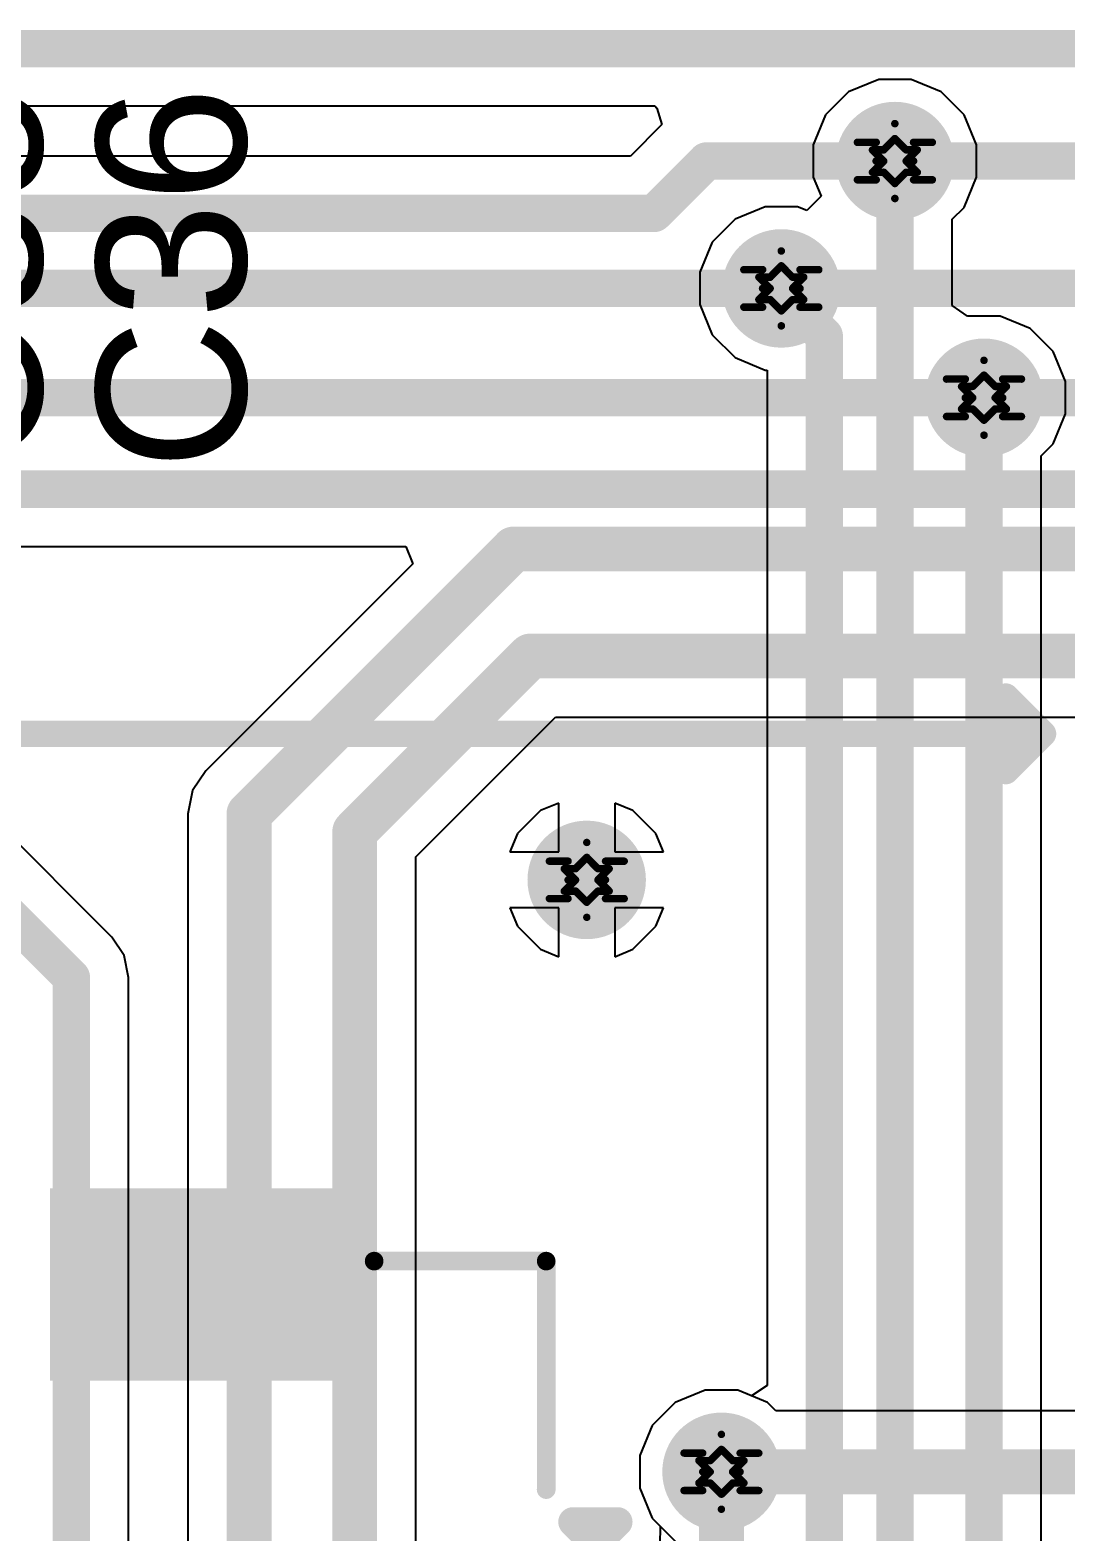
# Model space of a CAD drawing. Header units: inches. Extents: x -18 to 237, y -41 to 211.
# Drawn here: x 26.65 to 33.68, y 39.34 to 49.53 of the extents above; entities that cross this region are included whole.
import ezdxf

# ---------------------------------------------------------------- set-up
doc = ezdxf.new("R2010")
doc.units = ezdxf.units.IN
for name, color, linetype in [('Bottom Layer', 5, 'Continuous'), ('Bottom Solder', 6, 'Continuous'), ('Drill Drawing', 1, 'Continuous'), ('Top Layer', 1, 'Continuous'), ('Top Overlay', 2, 'Continuous'), ('Top Paste', 8, 'Continuous'), ('Top Solder', 216, 'Continuous'), ('Via Holes', 16, 'Continuous')]:
    doc.layers.add(name, color=color, linetype=linetype)
doc.styles.add('Arial', font='', dxfattribs={"height": 0.2})
doc.styles.get('Arial').set_extended_font_data('Arial')

# ---------------------------------------------------------------- blocks, each defined once
blk = doc.blocks.new('F0502_B_18_15T_R_17')
at = {"layer": 'Top Layer'}
blk.add_hatch(color=1, dxfattribs=at).paths.add_polyline_path([(-5.87, -2.25), (-6.97, -2.25), (-6.97, -0.45), (-5.87, -0.45)])
at = {"layer": 'Top Paste'}
blk.add_hatch(color=8, dxfattribs=at).paths.add_polyline_path([(-5.87, -2.25), (-6.97, -2.25), (-6.97, -0.45), (-5.87, -0.45)])
at = {"layer": 'Top Solder'}
blk.add_hatch(color=216, dxfattribs=at).paths.add_polyline_path([(-5.768, -2.352), (-7.072, -2.352), (-7.072, -0.348), (-5.768, -0.348)])
at = {"layer": 'Top Overlay'}
for points in [[(-4.809, 1.198, 0.2, 0.2, 0), (-4.809, 1.502, 0.2, 0.2, 0)], [(-4.656, 1.35, 0.2, 0.2, 0), (-4.809, 1.502, 0.2, 0.2, 0)], [(-4.809, 1.198, 0.2, 0.2, 0), (-4.656, 1.35, 0.2, 0.2, 0)], [(-5.029, 1.016, 0.127, 0.127, 0), (-6.579, 1.016, 0.127, 0.127, 0)], [(-6.579, -0.152, 0.127, 0.127, 0), (-6.579, 1.016, 0.127, 0.127, 0)]]:
    blk.add_lwpolyline(points, format="xyseb", dxfattribs=at)
for points in [[(-4.859, 1.502, 0.1, 0.1, 1), (-4.759, 1.502, 0.1, 0.1, 1)], [(-4.859, 1.502, 0.1, 0.1, 1), (-4.759, 1.502, 0.1, 0.1, 1)], [(-4.706, 1.35, 0.1, 0.1, 1), (-4.606, 1.35, 0.1, 0.1, 1)], [(-4.706, 1.35, 0.1, 0.1, 1), (-4.606, 1.35, 0.1, 0.1, 1)], [(-4.859, 1.198, 0.1, 0.1, 1), (-4.759, 1.198, 0.1, 0.1, 1)], [(-4.859, 1.198, 0.1, 0.1, 1), (-4.759, 1.198, 0.1, 0.1, 1)], [(-6.61, 1.016, 0.0635, 0.0635, 1), (-6.547, 1.016, 0.0635, 0.0635, 1)], [(-6.61, 1.016, 0.0635, 0.0635, 1), (-6.547, 1.016, 0.0635, 0.0635, 1)], [(-5.061, 1.016, 0.0635, 0.0635, 1), (-4.997, 1.016, 0.0635, 0.0635, 1)], [(-6.61, -0.152, 0.0635, 0.0635, 1), (-6.547, -0.152, 0.0635, 0.0635, 1)]]:
    blk.add_lwpolyline(points, format="xyseb", close=True, dxfattribs=at)

msp = doc.modelspace()

# ---------------------------------------------------------------- hatches: boundary and pattern name
at = {"layer": 'Bottom Layer'}
h = msp.add_hatch(color=5, dxfattribs=at)
edge = h.paths.add_edge_path()
edge.add_arc((32.521, 48.644), 0.3, 0, 360)
h = msp.add_hatch(color=5, dxfattribs=at)
edge = h.paths.add_edge_path()
edge.add_arc((31.75, 47.78), 0.3, 0, 360)
h = msp.add_hatch(color=5, dxfattribs=at)
edge = h.paths.add_edge_path()
edge.add_arc((33.126, 47.038), 0.3, 0, 360)
h = msp.add_hatch(color=5, dxfattribs=at)
edge = h.paths.add_edge_path()
edge.add_arc((30.429, 43.767), 0.3, 0, 360)
h = msp.add_hatch(color=5, dxfattribs=at)
edge = h.paths.add_edge_path()
edge.add_arc((31.344, 39.751), 0.3, 0, 360)
at = {"layer": 'Bottom Solder'}
h = msp.add_hatch(color=6, dxfattribs=at)
edge = h.paths.add_edge_path()
edge.add_arc((32.521, 48.644), 0.402, 0, 360)
h = msp.add_hatch(color=6, dxfattribs=at)
edge = h.paths.add_edge_path()
edge.add_arc((31.75, 47.78), 0.402, 0, 360)
h = msp.add_hatch(color=6, dxfattribs=at)
edge = h.paths.add_edge_path()
edge.add_arc((33.126, 47.038), 0.402, 0, 360)
h = msp.add_hatch(color=6, dxfattribs=at)
edge = h.paths.add_edge_path()
edge.add_arc((30.429, 43.767), 0.402, 0, 360)
h = msp.add_hatch(color=6, dxfattribs=at)
edge = h.paths.add_edge_path()
edge.add_arc((31.344, 39.751), 0.402, 0, 360)
at = {"layer": 'Top Layer'}
h = msp.add_hatch(color=1, dxfattribs=at)
edge = h.paths.add_edge_path()
edge.add_arc((32.521, 48.644), 0.3, 0, 360)
h = msp.add_hatch(color=1, dxfattribs=at)
edge = h.paths.add_edge_path()
edge.add_arc((31.75, 47.78), 0.3, 0, 360)
h = msp.add_hatch(color=1, dxfattribs=at)
edge = h.paths.add_edge_path()
edge.add_arc((33.126, 47.038), 0.3, 0, 360)
h = msp.add_hatch(color=1, dxfattribs=at)
edge = h.paths.add_edge_path()
edge.add_arc((30.429, 43.767), 0.3, 0, 360)
h = msp.add_hatch(color=1, dxfattribs=at)
edge = h.paths.add_edge_path()
edge.add_arc((31.344, 39.751), 0.3, 0, 360)
at = {"layer": 'Top Solder'}
h = msp.add_hatch(color=216, dxfattribs=at)
edge = h.paths.add_edge_path()
edge.add_arc((32.521, 48.644), 0.402, 0, 360)
h = msp.add_hatch(color=216, dxfattribs=at)
edge = h.paths.add_edge_path()
edge.add_arc((31.75, 47.78), 0.402, 0, 360)
h = msp.add_hatch(color=216, dxfattribs=at)
edge = h.paths.add_edge_path()
edge.add_arc((33.126, 47.038), 0.402, 0, 360)
h = msp.add_hatch(color=216, dxfattribs=at)
edge = h.paths.add_edge_path()
edge.add_arc((30.429, 43.767), 0.402, 0, 360)
h = msp.add_hatch(color=216, dxfattribs=at)
edge = h.paths.add_edge_path()
edge.add_arc((31.344, 39.751), 0.402, 0, 360)
at = {"layer": 'Via Holes'}
h = msp.add_hatch(color=7, dxfattribs=at)
edge = h.paths.add_edge_path()
edge.add_arc((32.521, 48.644), 0.15, 0, 360)
h = msp.add_hatch(color=7, dxfattribs=at)
edge = h.paths.add_edge_path()
edge.add_arc((31.75, 47.78), 0.15, 0, 360)
h = msp.add_hatch(color=7, dxfattribs=at)
edge = h.paths.add_edge_path()
edge.add_arc((33.126, 47.038), 0.15, 0, 360)
h = msp.add_hatch(color=7, dxfattribs=at)
edge = h.paths.add_edge_path()
edge.add_arc((30.429, 43.767), 0.15, 0, 360)
h = msp.add_hatch(color=7, dxfattribs=at)
edge = h.paths.add_edge_path()
edge.add_arc((31.344, 39.751), 0.15, 0, 360)

# ---------------------------------------------------------------- linework, layer by layer
at = {"layer": 'Bottom Layer'}
for p, q in [((24.913, 49.018), (30.892, 49.018)), ((30.892, 49.018), (30.904, 49.002)), ((30.904, 49.002), (30.939, 48.891)), ((30.939, 48.891), (30.726, 48.677)), ((30.726, 48.677), (24.945, 48.677)), ((26.424, 46.03), (29.2, 46.03)), ((29.2, 46.03), (29.248, 45.912)), ((29.248, 45.912), (27.844, 44.508)), ((27.205, 43.379), (25.596, 44.988)), ((29.269, 43.923), (30.218, 44.872)), ((30.218, 44.872), (41.689, 44.872)), ((27.844, 44.508), (27.754, 44.373)), ((27.754, 44.373), (27.722, 44.215)), ((30.115, 44.237), (29.96, 44.081)), ((30.239, 44.288), (30.115, 44.237)), ((30.239, 43.958), (30.239, 44.288)), ((30.743, 44.237), (30.62, 44.288)), ((30.62, 44.288), (30.62, 43.958)), ((30.899, 44.081), (30.743, 44.237)), ((27.722, 44.215), (27.722, 39.072)), ((29.96, 44.081), (29.908, 43.958)), ((30.95, 43.958), (30.899, 44.081)), ((29.269, 38.42), (29.269, 43.923)), ((29.908, 43.958), (30.239, 43.958)), ((30.62, 43.958), (30.95, 43.958)), ((30.239, 43.577), (29.908, 43.577)), ((29.908, 43.577), (29.96, 43.453)), ((30.239, 43.246), (30.239, 43.577)), ((30.95, 43.577), (30.62, 43.577)), ((30.62, 43.577), (30.62, 43.246)), ((30.899, 43.453), (30.95, 43.577)), ((29.96, 43.453), (30.115, 43.298)), ((30.743, 43.298), (30.899, 43.453)), ((27.29, 43.253), (27.205, 43.379)), ((27.319, 43.104), (27.29, 43.253)), ((30.115, 43.298), (30.239, 43.246)), ((30.62, 43.246), (30.743, 43.298)), ((27.319, 35.384), (27.319, 43.104)), ((31.233, 40.305), (31.03, 40.221)), ((31.454, 40.305), (31.233, 40.305)), ((31.657, 40.221), (31.454, 40.305)), ((31.03, 40.221), (30.874, 40.065)), ((31.713, 40.165), (31.657, 40.221)), ((33.87, 40.165), (31.713, 40.165)), ((30.874, 40.065), (30.79, 39.861)), ((30.79, 39.861), (30.79, 39.641)), ((30.79, 39.641), (30.874, 39.437)), ((30.874, 39.437), (31.03, 39.281))]:
    msp.add_line(p, q, dxfattribs=at)
for points in [[(24.724, 49.406, 0.254, 0.254, 0), (41.399, 49.406, 0.254, 0.254, 0)], [(30.887, 48.289, 0.254, 0.254, 0), (31.242, 48.644, 0.254, 0.254, 0)], [(31.242, 48.644, 0.254, 0.254, 0), (32.521, 48.644, 0.254, 0.254, 0)], [(32.521, 48.644, 0.254, 0.254, 0), (41.359, 48.644, 0.254, 0.254, 0)], [(17.65, 48.289, 0.254, 0.254, 0), (30.887, 48.289, 0.254, 0.254, 0)], [(17.312, 47.78, 0.254, 0.254, 0), (31.75, 47.78, 0.254, 0.254, 0)], [(31.75, 47.78, 0.254, 0.254, 0), (41.196, 47.78, 0.254, 0.254, 0)], [(16.791, 47.038, 0.254, 0.254, 0), (33.126, 47.038, 0.254, 0.254, 0)], [(33.126, 47.038, 0.254, 0.254, 0), (41.172, 47.038, 0.254, 0.254, 0)], [(16.511, 46.418, 0.254, 0.254, 0), (41.27, 46.418, 0.254, 0.254, 0)], [(28.137, 44.215, 0.305, 0.305, 0), (29.934, 46.012, 0.305, 0.305, 0)], [(29.934, 46.012, 0.305, 0.305, 0), (41.621, 46.012, 0.305, 0.305, 0)], [(28.854, 44.094, 0.305, 0.305, 0), (30.046, 45.286, 0.305, 0.305, 0)], [(30.046, 45.286, 0.305, 0.305, 0), (41.689, 45.286, 0.305, 0.305, 0)], [(25.074, 44.961, 0.254, 0.254, 0), (26.931, 43.104, 0.254, 0.254, 0)], [(28.137, 38.702, 0.305, 0.305, 0), (28.137, 44.215, 0.305, 0.305, 0)], [(28.854, 38.42, 0.305, 0.305, 0), (28.854, 44.094, 0.305, 0.305, 0)], [(26.931, 35.223, 0.254, 0.254, 0), (26.931, 43.104, 0.254, 0.254, 0)], [(31.344, 39.751, 0.305, 0.305, 0), (34.239, 39.751, 0.305, 0.305, 0)]]:
    msp.add_lwpolyline(points, format="xyseb", dxfattribs=at)
for points in [[(31.178, 48.644, 0.127, 0.127, 1), (31.306, 48.644, 0.127, 0.127, 1)], [(31.178, 48.644, 0.127, 0.127, 1), (31.306, 48.644, 0.127, 0.127, 1)], [(32.458, 48.644, 0.127, 0.127, 1), (32.585, 48.644, 0.127, 0.127, 1)], [(32.458, 48.644, 0.127, 0.127, 1), (32.585, 48.644, 0.127, 0.127, 1)], [(30.823, 48.289, 0.127, 0.127, 1), (30.95, 48.289, 0.127, 0.127, 1)], [(30.823, 48.289, 0.127, 0.127, 1), (30.95, 48.289, 0.127, 0.127, 1)], [(31.687, 47.78, 0.127, 0.127, 1), (31.814, 47.78, 0.127, 0.127, 1)], [(31.687, 47.78, 0.127, 0.127, 1), (31.814, 47.78, 0.127, 0.127, 1)], [(33.062, 47.038, 0.127, 0.127, 1), (33.189, 47.038, 0.127, 0.127, 1)], [(33.062, 47.038, 0.127, 0.127, 1), (33.189, 47.038, 0.127, 0.127, 1)], [(29.857, 46.012, 0.152, 0.152, 1), (30.01, 46.012, 0.152, 0.152, 1)], [(29.857, 46.012, 0.152, 0.152, 1), (30.01, 46.012, 0.152, 0.152, 1)], [(29.97, 45.286, 0.152, 0.152, 1), (30.122, 45.286, 0.152, 0.152, 1)], [(29.97, 45.286, 0.152, 0.152, 1), (30.122, 45.286, 0.152, 0.152, 1)], [(28.06, 44.215, 0.152, 0.152, 1), (28.213, 44.215, 0.152, 0.152, 1)], [(28.06, 44.215, 0.152, 0.152, 1), (28.213, 44.215, 0.152, 0.152, 1)], [(28.778, 44.094, 0.152, 0.152, 1), (28.931, 44.094, 0.152, 0.152, 1)], [(28.778, 44.094, 0.152, 0.152, 1), (28.931, 44.094, 0.152, 0.152, 1)], [(26.867, 43.104, 0.127, 0.127, 1), (26.994, 43.104, 0.127, 0.127, 1)], [(26.867, 43.104, 0.127, 0.127, 1), (26.994, 43.104, 0.127, 0.127, 1)], [(31.267, 39.751, 0.152, 0.152, 1), (31.42, 39.751, 0.152, 0.152, 1)]]:
    msp.add_lwpolyline(points, format="xyseb", close=True, dxfattribs=at)
at = {"layer": 'Drill Drawing'}
for points in [[(32.394, 48.771, 0.0508, 0.0508, 0), (32.521, 48.898, 0.0508, 0.0508, 0)], [(32.521, 48.898, 0.0508, 0.0508, 0), (32.648, 48.771, 0.0508, 0.0508, 0)], [(32.445, 48.72, 0.0508, 0.0508, 0), (32.521, 48.796, 0.0508, 0.0508, 0)], [(32.521, 48.796, 0.0508, 0.0508, 0), (32.597, 48.72, 0.0508, 0.0508, 0)], [(32.267, 48.771, 0.0508, 0.0508, 0), (32.394, 48.644, 0.0508, 0.0508, 0)], [(32.267, 48.771, 0.0508, 0.0508, 0), (32.394, 48.771, 0.0508, 0.0508, 0)], [(32.369, 48.72, 0.0508, 0.0508, 0), (32.445, 48.644, 0.0508, 0.0508, 0)], [(32.369, 48.72, 0.0508, 0.0508, 0), (32.445, 48.72, 0.0508, 0.0508, 0)], [(32.597, 48.72, 0.0508, 0.0508, 0), (32.673, 48.72, 0.0508, 0.0508, 0)], [(32.597, 48.644, 0.0508, 0.0508, 0), (32.673, 48.72, 0.0508, 0.0508, 0)], [(32.648, 48.771, 0.0508, 0.0508, 0), (32.775, 48.771, 0.0508, 0.0508, 0)], [(32.648, 48.644, 0.0508, 0.0508, 0), (32.775, 48.771, 0.0508, 0.0508, 0)], [(32.267, 48.517, 0.0508, 0.0508, 0), (32.394, 48.644, 0.0508, 0.0508, 0)], [(32.369, 48.568, 0.0508, 0.0508, 0), (32.445, 48.644, 0.0508, 0.0508, 0)], [(32.597, 48.644, 0.0508, 0.0508, 0), (32.673, 48.568, 0.0508, 0.0508, 0)], [(32.648, 48.644, 0.0508, 0.0508, 0), (32.775, 48.517, 0.0508, 0.0508, 0)], [(32.267, 48.517, 0.0508, 0.0508, 0), (32.394, 48.517, 0.0508, 0.0508, 0)], [(32.369, 48.568, 0.0508, 0.0508, 0), (32.445, 48.568, 0.0508, 0.0508, 0)], [(32.394, 48.517, 0.0508, 0.0508, 0), (32.521, 48.39, 0.0508, 0.0508, 0)], [(32.445, 48.568, 0.0508, 0.0508, 0), (32.521, 48.492, 0.0508, 0.0508, 0)], [(32.521, 48.492, 0.0508, 0.0508, 0), (32.597, 48.568, 0.0508, 0.0508, 0)], [(32.521, 48.39, 0.0508, 0.0508, 0), (32.648, 48.517, 0.0508, 0.0508, 0)], [(32.597, 48.568, 0.0508, 0.0508, 0), (32.673, 48.568, 0.0508, 0.0508, 0)], [(32.648, 48.517, 0.0508, 0.0508, 0), (32.775, 48.517, 0.0508, 0.0508, 0)], [(31.623, 47.907, 0.0508, 0.0508, 0), (31.75, 48.034, 0.0508, 0.0508, 0)], [(31.75, 48.034, 0.0508, 0.0508, 0), (31.877, 47.907, 0.0508, 0.0508, 0)], [(31.496, 47.907, 0.0508, 0.0508, 0), (31.623, 47.78, 0.0508, 0.0508, 0)], [(31.496, 47.907, 0.0508, 0.0508, 0), (31.623, 47.907, 0.0508, 0.0508, 0)], [(31.674, 47.856, 0.0508, 0.0508, 0), (31.75, 47.933, 0.0508, 0.0508, 0)], [(31.75, 47.933, 0.0508, 0.0508, 0), (31.826, 47.856, 0.0508, 0.0508, 0)], [(31.877, 47.907, 0.0508, 0.0508, 0), (32.004, 47.907, 0.0508, 0.0508, 0)], [(31.877, 47.78, 0.0508, 0.0508, 0), (32.004, 47.907, 0.0508, 0.0508, 0)], [(31.496, 47.653, 0.0508, 0.0508, 0), (31.623, 47.78, 0.0508, 0.0508, 0)], [(31.598, 47.856, 0.0508, 0.0508, 0), (31.674, 47.78, 0.0508, 0.0508, 0)], [(31.598, 47.856, 0.0508, 0.0508, 0), (31.674, 47.856, 0.0508, 0.0508, 0)], [(31.598, 47.704, 0.0508, 0.0508, 0), (31.674, 47.78, 0.0508, 0.0508, 0)], [(31.826, 47.856, 0.0508, 0.0508, 0), (31.902, 47.856, 0.0508, 0.0508, 0)], [(31.826, 47.78, 0.0508, 0.0508, 0), (31.902, 47.856, 0.0508, 0.0508, 0)], [(31.826, 47.78, 0.0508, 0.0508, 0), (31.902, 47.704, 0.0508, 0.0508, 0)], [(31.877, 47.78, 0.0508, 0.0508, 0), (32.004, 47.653, 0.0508, 0.0508, 0)], [(31.598, 47.704, 0.0508, 0.0508, 0), (31.674, 47.704, 0.0508, 0.0508, 0)], [(31.674, 47.704, 0.0508, 0.0508, 0), (31.75, 47.628, 0.0508, 0.0508, 0)], [(31.75, 47.628, 0.0508, 0.0508, 0), (31.826, 47.704, 0.0508, 0.0508, 0)], [(31.826, 47.704, 0.0508, 0.0508, 0), (31.902, 47.704, 0.0508, 0.0508, 0)], [(31.496, 47.653, 0.0508, 0.0508, 0), (31.623, 47.653, 0.0508, 0.0508, 0)], [(31.623, 47.653, 0.0508, 0.0508, 0), (31.75, 47.526, 0.0508, 0.0508, 0)], [(31.75, 47.526, 0.0508, 0.0508, 0), (31.877, 47.653, 0.0508, 0.0508, 0)], [(31.877, 47.653, 0.0508, 0.0508, 0), (32.004, 47.653, 0.0508, 0.0508, 0)], [(32.999, 47.165, 0.0508, 0.0508, 0), (33.126, 47.292, 0.0508, 0.0508, 0)], [(33.126, 47.292, 0.0508, 0.0508, 0), (33.253, 47.165, 0.0508, 0.0508, 0)], [(32.872, 47.165, 0.0508, 0.0508, 0), (32.999, 47.038, 0.0508, 0.0508, 0)], [(32.872, 47.165, 0.0508, 0.0508, 0), (32.999, 47.165, 0.0508, 0.0508, 0)], [(33.05, 47.115, 0.0508, 0.0508, 0), (33.126, 47.191, 0.0508, 0.0508, 0)], [(33.126, 47.191, 0.0508, 0.0508, 0), (33.202, 47.115, 0.0508, 0.0508, 0)], [(33.253, 47.165, 0.0508, 0.0508, 0), (33.38, 47.165, 0.0508, 0.0508, 0)], [(33.253, 47.038, 0.0508, 0.0508, 0), (33.38, 47.165, 0.0508, 0.0508, 0)], [(32.973, 47.115, 0.0508, 0.0508, 0), (33.05, 47.038, 0.0508, 0.0508, 0)], [(32.973, 47.115, 0.0508, 0.0508, 0), (33.05, 47.115, 0.0508, 0.0508, 0)], [(33.202, 47.115, 0.0508, 0.0508, 0), (33.278, 47.115, 0.0508, 0.0508, 0)], [(33.202, 47.038, 0.0508, 0.0508, 0), (33.278, 47.115, 0.0508, 0.0508, 0)], [(32.872, 46.911, 0.0508, 0.0508, 0), (32.999, 47.038, 0.0508, 0.0508, 0)], [(32.973, 46.962, 0.0508, 0.0508, 0), (33.05, 47.038, 0.0508, 0.0508, 0)], [(32.973, 46.962, 0.0508, 0.0508, 0), (33.05, 46.962, 0.0508, 0.0508, 0)], [(33.05, 46.962, 0.0508, 0.0508, 0), (33.126, 46.886, 0.0508, 0.0508, 0)], [(33.126, 46.886, 0.0508, 0.0508, 0), (33.202, 46.962, 0.0508, 0.0508, 0)], [(33.202, 47.038, 0.0508, 0.0508, 0), (33.278, 46.962, 0.0508, 0.0508, 0)], [(33.202, 46.962, 0.0508, 0.0508, 0), (33.278, 46.962, 0.0508, 0.0508, 0)], [(33.253, 47.038, 0.0508, 0.0508, 0), (33.38, 46.911, 0.0508, 0.0508, 0)], [(32.872, 46.911, 0.0508, 0.0508, 0), (32.999, 46.911, 0.0508, 0.0508, 0)], [(32.999, 46.911, 0.0508, 0.0508, 0), (33.126, 46.784, 0.0508, 0.0508, 0)], [(33.126, 46.784, 0.0508, 0.0508, 0), (33.253, 46.911, 0.0508, 0.0508, 0)], [(33.253, 46.911, 0.0508, 0.0508, 0), (33.38, 46.911, 0.0508, 0.0508, 0)], [(30.302, 43.894, 0.0508, 0.0508, 0), (30.429, 44.021, 0.0508, 0.0508, 0)], [(30.429, 44.021, 0.0508, 0.0508, 0), (30.556, 43.894, 0.0508, 0.0508, 0)], [(30.175, 43.894, 0.0508, 0.0508, 0), (30.302, 43.767, 0.0508, 0.0508, 0)], [(30.175, 43.894, 0.0508, 0.0508, 0), (30.302, 43.894, 0.0508, 0.0508, 0)], [(30.353, 43.843, 0.0508, 0.0508, 0), (30.429, 43.92, 0.0508, 0.0508, 0)], [(30.429, 43.92, 0.0508, 0.0508, 0), (30.505, 43.843, 0.0508, 0.0508, 0)], [(30.556, 43.894, 0.0508, 0.0508, 0), (30.683, 43.894, 0.0508, 0.0508, 0)], [(30.556, 43.767, 0.0508, 0.0508, 0), (30.683, 43.894, 0.0508, 0.0508, 0)], [(30.277, 43.843, 0.0508, 0.0508, 0), (30.353, 43.767, 0.0508, 0.0508, 0)], [(30.277, 43.843, 0.0508, 0.0508, 0), (30.353, 43.843, 0.0508, 0.0508, 0)], [(30.505, 43.843, 0.0508, 0.0508, 0), (30.582, 43.843, 0.0508, 0.0508, 0)], [(30.505, 43.767, 0.0508, 0.0508, 0), (30.582, 43.843, 0.0508, 0.0508, 0)], [(30.175, 43.64, 0.0508, 0.0508, 0), (30.302, 43.767, 0.0508, 0.0508, 0)], [(30.277, 43.691, 0.0508, 0.0508, 0), (30.353, 43.767, 0.0508, 0.0508, 0)], [(30.277, 43.691, 0.0508, 0.0508, 0), (30.353, 43.691, 0.0508, 0.0508, 0)], [(30.353, 43.691, 0.0508, 0.0508, 0), (30.429, 43.615, 0.0508, 0.0508, 0)], [(30.429, 43.615, 0.0508, 0.0508, 0), (30.505, 43.691, 0.0508, 0.0508, 0)], [(30.505, 43.767, 0.0508, 0.0508, 0), (30.582, 43.691, 0.0508, 0.0508, 0)], [(30.505, 43.691, 0.0508, 0.0508, 0), (30.582, 43.691, 0.0508, 0.0508, 0)], [(30.556, 43.767, 0.0508, 0.0508, 0), (30.683, 43.64, 0.0508, 0.0508, 0)], [(30.175, 43.64, 0.0508, 0.0508, 0), (30.302, 43.64, 0.0508, 0.0508, 0)], [(30.302, 43.64, 0.0508, 0.0508, 0), (30.429, 43.513, 0.0508, 0.0508, 0)], [(30.429, 43.513, 0.0508, 0.0508, 0), (30.556, 43.64, 0.0508, 0.0508, 0)], [(30.556, 43.64, 0.0508, 0.0508, 0), (30.683, 43.64, 0.0508, 0.0508, 0)], [(31.217, 39.878, 0.0508, 0.0508, 0), (31.344, 40.005, 0.0508, 0.0508, 0)], [(31.344, 40.005, 0.0508, 0.0508, 0), (31.471, 39.878, 0.0508, 0.0508, 0)], [(31.09, 39.878, 0.0508, 0.0508, 0), (31.217, 39.751, 0.0508, 0.0508, 0)], [(31.09, 39.878, 0.0508, 0.0508, 0), (31.217, 39.878, 0.0508, 0.0508, 0)], [(31.191, 39.827, 0.0508, 0.0508, 0), (31.267, 39.751, 0.0508, 0.0508, 0)], [(31.191, 39.827, 0.0508, 0.0508, 0), (31.267, 39.827, 0.0508, 0.0508, 0)], [(31.267, 39.827, 0.0508, 0.0508, 0), (31.344, 39.903, 0.0508, 0.0508, 0)], [(31.344, 39.903, 0.0508, 0.0508, 0), (31.42, 39.827, 0.0508, 0.0508, 0)], [(31.42, 39.827, 0.0508, 0.0508, 0), (31.496, 39.827, 0.0508, 0.0508, 0)], [(31.42, 39.751, 0.0508, 0.0508, 0), (31.496, 39.827, 0.0508, 0.0508, 0)], [(31.471, 39.878, 0.0508, 0.0508, 0), (31.598, 39.878, 0.0508, 0.0508, 0)], [(31.471, 39.751, 0.0508, 0.0508, 0), (31.598, 39.878, 0.0508, 0.0508, 0)], [(31.09, 39.624, 0.0508, 0.0508, 0), (31.217, 39.751, 0.0508, 0.0508, 0)], [(31.191, 39.675, 0.0508, 0.0508, 0), (31.267, 39.751, 0.0508, 0.0508, 0)], [(31.42, 39.751, 0.0508, 0.0508, 0), (31.496, 39.675, 0.0508, 0.0508, 0)], [(31.471, 39.751, 0.0508, 0.0508, 0), (31.598, 39.624, 0.0508, 0.0508, 0)], [(31.09, 39.624, 0.0508, 0.0508, 0), (31.217, 39.624, 0.0508, 0.0508, 0)], [(31.191, 39.675, 0.0508, 0.0508, 0), (31.267, 39.675, 0.0508, 0.0508, 0)], [(31.217, 39.624, 0.0508, 0.0508, 0), (31.344, 39.497, 0.0508, 0.0508, 0)], [(31.267, 39.675, 0.0508, 0.0508, 0), (31.344, 39.599, 0.0508, 0.0508, 0)], [(31.344, 39.599, 0.0508, 0.0508, 0), (31.42, 39.675, 0.0508, 0.0508, 0)], [(31.344, 39.497, 0.0508, 0.0508, 0), (31.471, 39.624, 0.0508, 0.0508, 0)], [(31.42, 39.675, 0.0508, 0.0508, 0), (31.496, 39.675, 0.0508, 0.0508, 0)], [(31.471, 39.624, 0.0508, 0.0508, 0), (31.598, 39.624, 0.0508, 0.0508, 0)]]:
    msp.add_lwpolyline(points, format="xyseb", dxfattribs=at)
for points in [[(32.508, 48.898, 0.0254, 0.0254, 1), (32.534, 48.898, 0.0254, 0.0254, 1)], [(32.508, 48.898, 0.0254, 0.0254, 1), (32.534, 48.898, 0.0254, 0.0254, 1)], [(32.508, 48.796, 0.0254, 0.0254, 1), (32.534, 48.796, 0.0254, 0.0254, 1)], [(32.508, 48.796, 0.0254, 0.0254, 1), (32.534, 48.796, 0.0254, 0.0254, 1)], [(32.254, 48.771, 0.0254, 0.0254, 1), (32.28, 48.771, 0.0254, 0.0254, 1)], [(32.254, 48.771, 0.0254, 0.0254, 1), (32.28, 48.771, 0.0254, 0.0254, 1)], [(32.356, 48.72, 0.0254, 0.0254, 1), (32.381, 48.72, 0.0254, 0.0254, 1)], [(32.356, 48.72, 0.0254, 0.0254, 1), (32.381, 48.72, 0.0254, 0.0254, 1)], [(32.381, 48.771, 0.0254, 0.0254, 1), (32.407, 48.771, 0.0254, 0.0254, 1)], [(32.381, 48.771, 0.0254, 0.0254, 1), (32.407, 48.771, 0.0254, 0.0254, 1)], [(32.432, 48.72, 0.0254, 0.0254, 1), (32.458, 48.72, 0.0254, 0.0254, 1)], [(32.432, 48.72, 0.0254, 0.0254, 1), (32.458, 48.72, 0.0254, 0.0254, 1)], [(32.585, 48.72, 0.0254, 0.0254, 1), (32.61, 48.72, 0.0254, 0.0254, 1)], [(32.585, 48.72, 0.0254, 0.0254, 1), (32.61, 48.72, 0.0254, 0.0254, 1)], [(32.635, 48.771, 0.0254, 0.0254, 1), (32.661, 48.771, 0.0254, 0.0254, 1)], [(32.635, 48.771, 0.0254, 0.0254, 1), (32.661, 48.771, 0.0254, 0.0254, 1)], [(32.661, 48.72, 0.0254, 0.0254, 1), (32.686, 48.72, 0.0254, 0.0254, 1)], [(32.661, 48.72, 0.0254, 0.0254, 1), (32.686, 48.72, 0.0254, 0.0254, 1)], [(32.762, 48.771, 0.0254, 0.0254, 1), (32.788, 48.771, 0.0254, 0.0254, 1)], [(32.762, 48.771, 0.0254, 0.0254, 1), (32.788, 48.771, 0.0254, 0.0254, 1)], [(32.381, 48.644, 0.0254, 0.0254, 1), (32.407, 48.644, 0.0254, 0.0254, 1)], [(32.381, 48.644, 0.0254, 0.0254, 1), (32.407, 48.644, 0.0254, 0.0254, 1)], [(32.432, 48.644, 0.0254, 0.0254, 1), (32.458, 48.644, 0.0254, 0.0254, 1)], [(32.432, 48.644, 0.0254, 0.0254, 1), (32.458, 48.644, 0.0254, 0.0254, 1)], [(32.585, 48.644, 0.0254, 0.0254, 1), (32.61, 48.644, 0.0254, 0.0254, 1)], [(32.585, 48.644, 0.0254, 0.0254, 1), (32.61, 48.644, 0.0254, 0.0254, 1)], [(32.635, 48.644, 0.0254, 0.0254, 1), (32.661, 48.644, 0.0254, 0.0254, 1)], [(32.635, 48.644, 0.0254, 0.0254, 1), (32.661, 48.644, 0.0254, 0.0254, 1)], [(32.254, 48.517, 0.0254, 0.0254, 1), (32.28, 48.517, 0.0254, 0.0254, 1)], [(32.254, 48.517, 0.0254, 0.0254, 1), (32.28, 48.517, 0.0254, 0.0254, 1)], [(32.356, 48.568, 0.0254, 0.0254, 1), (32.381, 48.568, 0.0254, 0.0254, 1)], [(32.356, 48.568, 0.0254, 0.0254, 1), (32.381, 48.568, 0.0254, 0.0254, 1)], [(32.381, 48.517, 0.0254, 0.0254, 1), (32.407, 48.517, 0.0254, 0.0254, 1)], [(32.381, 48.517, 0.0254, 0.0254, 1), (32.407, 48.517, 0.0254, 0.0254, 1)], [(32.432, 48.568, 0.0254, 0.0254, 1), (32.458, 48.568, 0.0254, 0.0254, 1)], [(32.432, 48.568, 0.0254, 0.0254, 1), (32.458, 48.568, 0.0254, 0.0254, 1)], [(32.508, 48.492, 0.0254, 0.0254, 1), (32.534, 48.492, 0.0254, 0.0254, 1)], [(32.508, 48.492, 0.0254, 0.0254, 1), (32.534, 48.492, 0.0254, 0.0254, 1)], [(32.585, 48.568, 0.0254, 0.0254, 1), (32.61, 48.568, 0.0254, 0.0254, 1)], [(32.585, 48.568, 0.0254, 0.0254, 1), (32.61, 48.568, 0.0254, 0.0254, 1)], [(32.635, 48.517, 0.0254, 0.0254, 1), (32.661, 48.517, 0.0254, 0.0254, 1)], [(32.635, 48.517, 0.0254, 0.0254, 1), (32.661, 48.517, 0.0254, 0.0254, 1)], [(32.661, 48.568, 0.0254, 0.0254, 1), (32.686, 48.568, 0.0254, 0.0254, 1)], [(32.661, 48.568, 0.0254, 0.0254, 1), (32.686, 48.568, 0.0254, 0.0254, 1)], [(32.762, 48.517, 0.0254, 0.0254, 1), (32.788, 48.517, 0.0254, 0.0254, 1)], [(32.762, 48.517, 0.0254, 0.0254, 1), (32.788, 48.517, 0.0254, 0.0254, 1)], [(32.508, 48.39, 0.0254, 0.0254, 1), (32.534, 48.39, 0.0254, 0.0254, 1)], [(32.508, 48.39, 0.0254, 0.0254, 1), (32.534, 48.39, 0.0254, 0.0254, 1)], [(31.737, 48.034, 0.0254, 0.0254, 1), (31.763, 48.034, 0.0254, 0.0254, 1)], [(31.737, 48.034, 0.0254, 0.0254, 1), (31.763, 48.034, 0.0254, 0.0254, 1)], [(31.483, 47.907, 0.0254, 0.0254, 1), (31.509, 47.907, 0.0254, 0.0254, 1)], [(31.483, 47.907, 0.0254, 0.0254, 1), (31.509, 47.907, 0.0254, 0.0254, 1)], [(31.61, 47.907, 0.0254, 0.0254, 1), (31.636, 47.907, 0.0254, 0.0254, 1)], [(31.61, 47.907, 0.0254, 0.0254, 1), (31.636, 47.907, 0.0254, 0.0254, 1)], [(31.737, 47.933, 0.0254, 0.0254, 1), (31.763, 47.933, 0.0254, 0.0254, 1)], [(31.737, 47.933, 0.0254, 0.0254, 1), (31.763, 47.933, 0.0254, 0.0254, 1)], [(31.864, 47.907, 0.0254, 0.0254, 1), (31.89, 47.907, 0.0254, 0.0254, 1)], [(31.864, 47.907, 0.0254, 0.0254, 1), (31.89, 47.907, 0.0254, 0.0254, 1)], [(31.991, 47.907, 0.0254, 0.0254, 1), (32.017, 47.907, 0.0254, 0.0254, 1)], [(31.991, 47.907, 0.0254, 0.0254, 1), (32.017, 47.907, 0.0254, 0.0254, 1)], [(31.585, 47.856, 0.0254, 0.0254, 1), (31.61, 47.856, 0.0254, 0.0254, 1)], [(31.585, 47.856, 0.0254, 0.0254, 1), (31.61, 47.856, 0.0254, 0.0254, 1)], [(31.61, 47.78, 0.0254, 0.0254, 1), (31.636, 47.78, 0.0254, 0.0254, 1)], [(31.61, 47.78, 0.0254, 0.0254, 1), (31.636, 47.78, 0.0254, 0.0254, 1)], [(31.661, 47.856, 0.0254, 0.0254, 1), (31.687, 47.856, 0.0254, 0.0254, 1)], [(31.661, 47.856, 0.0254, 0.0254, 1), (31.687, 47.856, 0.0254, 0.0254, 1)], [(31.661, 47.78, 0.0254, 0.0254, 1), (31.687, 47.78, 0.0254, 0.0254, 1)], [(31.661, 47.78, 0.0254, 0.0254, 1), (31.687, 47.78, 0.0254, 0.0254, 1)], [(31.814, 47.856, 0.0254, 0.0254, 1), (31.839, 47.856, 0.0254, 0.0254, 1)], [(31.814, 47.856, 0.0254, 0.0254, 1), (31.839, 47.856, 0.0254, 0.0254, 1)], [(31.814, 47.78, 0.0254, 0.0254, 1), (31.839, 47.78, 0.0254, 0.0254, 1)], [(31.814, 47.78, 0.0254, 0.0254, 1), (31.839, 47.78, 0.0254, 0.0254, 1)], [(31.864, 47.78, 0.0254, 0.0254, 1), (31.89, 47.78, 0.0254, 0.0254, 1)], [(31.864, 47.78, 0.0254, 0.0254, 1), (31.89, 47.78, 0.0254, 0.0254, 1)], [(31.89, 47.856, 0.0254, 0.0254, 1), (31.915, 47.856, 0.0254, 0.0254, 1)], [(31.89, 47.856, 0.0254, 0.0254, 1), (31.915, 47.856, 0.0254, 0.0254, 1)], [(31.585, 47.704, 0.0254, 0.0254, 1), (31.61, 47.704, 0.0254, 0.0254, 1)], [(31.585, 47.704, 0.0254, 0.0254, 1), (31.61, 47.704, 0.0254, 0.0254, 1)], [(31.661, 47.704, 0.0254, 0.0254, 1), (31.687, 47.704, 0.0254, 0.0254, 1)], [(31.661, 47.704, 0.0254, 0.0254, 1), (31.687, 47.704, 0.0254, 0.0254, 1)], [(31.814, 47.704, 0.0254, 0.0254, 1), (31.839, 47.704, 0.0254, 0.0254, 1)], [(31.814, 47.704, 0.0254, 0.0254, 1), (31.839, 47.704, 0.0254, 0.0254, 1)], [(31.89, 47.704, 0.0254, 0.0254, 1), (31.915, 47.704, 0.0254, 0.0254, 1)], [(31.89, 47.704, 0.0254, 0.0254, 1), (31.915, 47.704, 0.0254, 0.0254, 1)], [(31.483, 47.653, 0.0254, 0.0254, 1), (31.509, 47.653, 0.0254, 0.0254, 1)], [(31.483, 47.653, 0.0254, 0.0254, 1), (31.509, 47.653, 0.0254, 0.0254, 1)], [(31.61, 47.653, 0.0254, 0.0254, 1), (31.636, 47.653, 0.0254, 0.0254, 1)], [(31.61, 47.653, 0.0254, 0.0254, 1), (31.636, 47.653, 0.0254, 0.0254, 1)], [(31.737, 47.628, 0.0254, 0.0254, 1), (31.763, 47.628, 0.0254, 0.0254, 1)], [(31.737, 47.628, 0.0254, 0.0254, 1), (31.763, 47.628, 0.0254, 0.0254, 1)], [(31.864, 47.653, 0.0254, 0.0254, 1), (31.89, 47.653, 0.0254, 0.0254, 1)], [(31.864, 47.653, 0.0254, 0.0254, 1), (31.89, 47.653, 0.0254, 0.0254, 1)], [(31.991, 47.653, 0.0254, 0.0254, 1), (32.017, 47.653, 0.0254, 0.0254, 1)], [(31.991, 47.653, 0.0254, 0.0254, 1), (32.017, 47.653, 0.0254, 0.0254, 1)], [(31.737, 47.526, 0.0254, 0.0254, 1), (31.763, 47.526, 0.0254, 0.0254, 1)], [(31.737, 47.526, 0.0254, 0.0254, 1), (31.763, 47.526, 0.0254, 0.0254, 1)], [(33.113, 47.292, 0.0254, 0.0254, 1), (33.139, 47.292, 0.0254, 0.0254, 1)], [(33.113, 47.292, 0.0254, 0.0254, 1), (33.139, 47.292, 0.0254, 0.0254, 1)], [(32.859, 47.165, 0.0254, 0.0254, 1), (32.885, 47.165, 0.0254, 0.0254, 1)], [(32.859, 47.165, 0.0254, 0.0254, 1), (32.885, 47.165, 0.0254, 0.0254, 1)], [(32.986, 47.165, 0.0254, 0.0254, 1), (33.012, 47.165, 0.0254, 0.0254, 1)], [(32.986, 47.165, 0.0254, 0.0254, 1), (33.012, 47.165, 0.0254, 0.0254, 1)], [(33.113, 47.191, 0.0254, 0.0254, 1), (33.139, 47.191, 0.0254, 0.0254, 1)], [(33.113, 47.191, 0.0254, 0.0254, 1), (33.139, 47.191, 0.0254, 0.0254, 1)], [(33.24, 47.165, 0.0254, 0.0254, 1), (33.266, 47.165, 0.0254, 0.0254, 1)], [(33.24, 47.165, 0.0254, 0.0254, 1), (33.266, 47.165, 0.0254, 0.0254, 1)], [(33.367, 47.165, 0.0254, 0.0254, 1), (33.393, 47.165, 0.0254, 0.0254, 1)], [(33.367, 47.165, 0.0254, 0.0254, 1), (33.393, 47.165, 0.0254, 0.0254, 1)], [(32.961, 47.115, 0.0254, 0.0254, 1), (32.986, 47.115, 0.0254, 0.0254, 1)], [(32.961, 47.115, 0.0254, 0.0254, 1), (32.986, 47.115, 0.0254, 0.0254, 1)], [(33.037, 47.115, 0.0254, 0.0254, 1), (33.062, 47.115, 0.0254, 0.0254, 1)], [(33.037, 47.115, 0.0254, 0.0254, 1), (33.062, 47.115, 0.0254, 0.0254, 1)], [(33.189, 47.115, 0.0254, 0.0254, 1), (33.215, 47.115, 0.0254, 0.0254, 1)], [(33.189, 47.115, 0.0254, 0.0254, 1), (33.215, 47.115, 0.0254, 0.0254, 1)], [(33.266, 47.115, 0.0254, 0.0254, 1), (33.291, 47.115, 0.0254, 0.0254, 1)], [(33.266, 47.115, 0.0254, 0.0254, 1), (33.291, 47.115, 0.0254, 0.0254, 1)], [(32.961, 46.962, 0.0254, 0.0254, 1), (32.986, 46.962, 0.0254, 0.0254, 1)], [(32.961, 46.962, 0.0254, 0.0254, 1), (32.986, 46.962, 0.0254, 0.0254, 1)], [(32.986, 47.038, 0.0254, 0.0254, 1), (33.012, 47.038, 0.0254, 0.0254, 1)], [(32.986, 47.038, 0.0254, 0.0254, 1), (33.012, 47.038, 0.0254, 0.0254, 1)], [(33.037, 47.038, 0.0254, 0.0254, 1), (33.062, 47.038, 0.0254, 0.0254, 1)], [(33.037, 47.038, 0.0254, 0.0254, 1), (33.062, 47.038, 0.0254, 0.0254, 1)], [(33.037, 46.962, 0.0254, 0.0254, 1), (33.062, 46.962, 0.0254, 0.0254, 1)], [(33.037, 46.962, 0.0254, 0.0254, 1), (33.062, 46.962, 0.0254, 0.0254, 1)], [(33.189, 47.038, 0.0254, 0.0254, 1), (33.215, 47.038, 0.0254, 0.0254, 1)], [(33.189, 47.038, 0.0254, 0.0254, 1), (33.215, 47.038, 0.0254, 0.0254, 1)], [(33.189, 46.962, 0.0254, 0.0254, 1), (33.215, 46.962, 0.0254, 0.0254, 1)], [(33.189, 46.962, 0.0254, 0.0254, 1), (33.215, 46.962, 0.0254, 0.0254, 1)], [(33.24, 47.038, 0.0254, 0.0254, 1), (33.266, 47.038, 0.0254, 0.0254, 1)], [(33.24, 47.038, 0.0254, 0.0254, 1), (33.266, 47.038, 0.0254, 0.0254, 1)], [(33.266, 46.962, 0.0254, 0.0254, 1), (33.291, 46.962, 0.0254, 0.0254, 1)], [(33.266, 46.962, 0.0254, 0.0254, 1), (33.291, 46.962, 0.0254, 0.0254, 1)], [(32.859, 46.911, 0.0254, 0.0254, 1), (32.885, 46.911, 0.0254, 0.0254, 1)], [(32.859, 46.911, 0.0254, 0.0254, 1), (32.885, 46.911, 0.0254, 0.0254, 1)], [(32.986, 46.911, 0.0254, 0.0254, 1), (33.012, 46.911, 0.0254, 0.0254, 1)], [(32.986, 46.911, 0.0254, 0.0254, 1), (33.012, 46.911, 0.0254, 0.0254, 1)], [(33.113, 46.886, 0.0254, 0.0254, 1), (33.139, 46.886, 0.0254, 0.0254, 1)], [(33.113, 46.886, 0.0254, 0.0254, 1), (33.139, 46.886, 0.0254, 0.0254, 1)], [(33.24, 46.911, 0.0254, 0.0254, 1), (33.266, 46.911, 0.0254, 0.0254, 1)], [(33.24, 46.911, 0.0254, 0.0254, 1), (33.266, 46.911, 0.0254, 0.0254, 1)], [(33.367, 46.911, 0.0254, 0.0254, 1), (33.393, 46.911, 0.0254, 0.0254, 1)], [(33.367, 46.911, 0.0254, 0.0254, 1), (33.393, 46.911, 0.0254, 0.0254, 1)], [(33.113, 46.784, 0.0254, 0.0254, 1), (33.139, 46.784, 0.0254, 0.0254, 1)], [(33.113, 46.784, 0.0254, 0.0254, 1), (33.139, 46.784, 0.0254, 0.0254, 1)], [(30.417, 44.021, 0.0254, 0.0254, 1), (30.442, 44.021, 0.0254, 0.0254, 1)], [(30.417, 44.021, 0.0254, 0.0254, 1), (30.442, 44.021, 0.0254, 0.0254, 1)], [(30.163, 43.894, 0.0254, 0.0254, 1), (30.188, 43.894, 0.0254, 0.0254, 1)], [(30.163, 43.894, 0.0254, 0.0254, 1), (30.188, 43.894, 0.0254, 0.0254, 1)], [(30.29, 43.894, 0.0254, 0.0254, 1), (30.315, 43.894, 0.0254, 0.0254, 1)], [(30.29, 43.894, 0.0254, 0.0254, 1), (30.315, 43.894, 0.0254, 0.0254, 1)], [(30.417, 43.92, 0.0254, 0.0254, 1), (30.442, 43.92, 0.0254, 0.0254, 1)], [(30.417, 43.92, 0.0254, 0.0254, 1), (30.442, 43.92, 0.0254, 0.0254, 1)], [(30.544, 43.894, 0.0254, 0.0254, 1), (30.569, 43.894, 0.0254, 0.0254, 1)], [(30.544, 43.894, 0.0254, 0.0254, 1), (30.569, 43.894, 0.0254, 0.0254, 1)], [(30.671, 43.894, 0.0254, 0.0254, 1), (30.696, 43.894, 0.0254, 0.0254, 1)], [(30.671, 43.894, 0.0254, 0.0254, 1), (30.696, 43.894, 0.0254, 0.0254, 1)], [(30.264, 43.843, 0.0254, 0.0254, 1), (30.29, 43.843, 0.0254, 0.0254, 1)], [(30.264, 43.843, 0.0254, 0.0254, 1), (30.29, 43.843, 0.0254, 0.0254, 1)], [(30.34, 43.843, 0.0254, 0.0254, 1), (30.366, 43.843, 0.0254, 0.0254, 1)], [(30.34, 43.843, 0.0254, 0.0254, 1), (30.366, 43.843, 0.0254, 0.0254, 1)], [(30.493, 43.843, 0.0254, 0.0254, 1), (30.518, 43.843, 0.0254, 0.0254, 1)], [(30.493, 43.843, 0.0254, 0.0254, 1), (30.518, 43.843, 0.0254, 0.0254, 1)], [(30.569, 43.843, 0.0254, 0.0254, 1), (30.594, 43.843, 0.0254, 0.0254, 1)], [(30.569, 43.843, 0.0254, 0.0254, 1), (30.594, 43.843, 0.0254, 0.0254, 1)], [(30.264, 43.691, 0.0254, 0.0254, 1), (30.29, 43.691, 0.0254, 0.0254, 1)], [(30.264, 43.691, 0.0254, 0.0254, 1), (30.29, 43.691, 0.0254, 0.0254, 1)], [(30.29, 43.767, 0.0254, 0.0254, 1), (30.315, 43.767, 0.0254, 0.0254, 1)], [(30.29, 43.767, 0.0254, 0.0254, 1), (30.315, 43.767, 0.0254, 0.0254, 1)], [(30.34, 43.767, 0.0254, 0.0254, 1), (30.366, 43.767, 0.0254, 0.0254, 1)], [(30.34, 43.767, 0.0254, 0.0254, 1), (30.366, 43.767, 0.0254, 0.0254, 1)], [(30.34, 43.691, 0.0254, 0.0254, 1), (30.366, 43.691, 0.0254, 0.0254, 1)], [(30.34, 43.691, 0.0254, 0.0254, 1), (30.366, 43.691, 0.0254, 0.0254, 1)], [(30.493, 43.767, 0.0254, 0.0254, 1), (30.518, 43.767, 0.0254, 0.0254, 1)], [(30.493, 43.767, 0.0254, 0.0254, 1), (30.518, 43.767, 0.0254, 0.0254, 1)], [(30.493, 43.691, 0.0254, 0.0254, 1), (30.518, 43.691, 0.0254, 0.0254, 1)], [(30.493, 43.691, 0.0254, 0.0254, 1), (30.518, 43.691, 0.0254, 0.0254, 1)], [(30.544, 43.767, 0.0254, 0.0254, 1), (30.569, 43.767, 0.0254, 0.0254, 1)], [(30.544, 43.767, 0.0254, 0.0254, 1), (30.569, 43.767, 0.0254, 0.0254, 1)], [(30.569, 43.691, 0.0254, 0.0254, 1), (30.594, 43.691, 0.0254, 0.0254, 1)], [(30.569, 43.691, 0.0254, 0.0254, 1), (30.594, 43.691, 0.0254, 0.0254, 1)], [(30.163, 43.64, 0.0254, 0.0254, 1), (30.188, 43.64, 0.0254, 0.0254, 1)], [(30.163, 43.64, 0.0254, 0.0254, 1), (30.188, 43.64, 0.0254, 0.0254, 1)], [(30.29, 43.64, 0.0254, 0.0254, 1), (30.315, 43.64, 0.0254, 0.0254, 1)], [(30.29, 43.64, 0.0254, 0.0254, 1), (30.315, 43.64, 0.0254, 0.0254, 1)], [(30.417, 43.615, 0.0254, 0.0254, 1), (30.442, 43.615, 0.0254, 0.0254, 1)], [(30.417, 43.615, 0.0254, 0.0254, 1), (30.442, 43.615, 0.0254, 0.0254, 1)], [(30.544, 43.64, 0.0254, 0.0254, 1), (30.569, 43.64, 0.0254, 0.0254, 1)], [(30.544, 43.64, 0.0254, 0.0254, 1), (30.569, 43.64, 0.0254, 0.0254, 1)], [(30.671, 43.64, 0.0254, 0.0254, 1), (30.696, 43.64, 0.0254, 0.0254, 1)], [(30.671, 43.64, 0.0254, 0.0254, 1), (30.696, 43.64, 0.0254, 0.0254, 1)], [(30.417, 43.513, 0.0254, 0.0254, 1), (30.442, 43.513, 0.0254, 0.0254, 1)], [(30.417, 43.513, 0.0254, 0.0254, 1), (30.442, 43.513, 0.0254, 0.0254, 1)], [(31.331, 40.005, 0.0254, 0.0254, 1), (31.356, 40.005, 0.0254, 0.0254, 1)], [(31.331, 40.005, 0.0254, 0.0254, 1), (31.356, 40.005, 0.0254, 0.0254, 1)], [(31.077, 39.878, 0.0254, 0.0254, 1), (31.102, 39.878, 0.0254, 0.0254, 1)], [(31.077, 39.878, 0.0254, 0.0254, 1), (31.102, 39.878, 0.0254, 0.0254, 1)], [(31.178, 39.827, 0.0254, 0.0254, 1), (31.204, 39.827, 0.0254, 0.0254, 1)], [(31.178, 39.827, 0.0254, 0.0254, 1), (31.204, 39.827, 0.0254, 0.0254, 1)], [(31.204, 39.878, 0.0254, 0.0254, 1), (31.229, 39.878, 0.0254, 0.0254, 1)], [(31.204, 39.878, 0.0254, 0.0254, 1), (31.229, 39.878, 0.0254, 0.0254, 1)], [(31.255, 39.827, 0.0254, 0.0254, 1), (31.28, 39.827, 0.0254, 0.0254, 1)], [(31.255, 39.827, 0.0254, 0.0254, 1), (31.28, 39.827, 0.0254, 0.0254, 1)], [(31.331, 39.903, 0.0254, 0.0254, 1), (31.356, 39.903, 0.0254, 0.0254, 1)], [(31.331, 39.903, 0.0254, 0.0254, 1), (31.356, 39.903, 0.0254, 0.0254, 1)], [(31.407, 39.827, 0.0254, 0.0254, 1), (31.433, 39.827, 0.0254, 0.0254, 1)], [(31.407, 39.827, 0.0254, 0.0254, 1), (31.433, 39.827, 0.0254, 0.0254, 1)], [(31.458, 39.878, 0.0254, 0.0254, 1), (31.483, 39.878, 0.0254, 0.0254, 1)], [(31.458, 39.878, 0.0254, 0.0254, 1), (31.483, 39.878, 0.0254, 0.0254, 1)], [(31.483, 39.827, 0.0254, 0.0254, 1), (31.509, 39.827, 0.0254, 0.0254, 1)], [(31.483, 39.827, 0.0254, 0.0254, 1), (31.509, 39.827, 0.0254, 0.0254, 1)], [(31.585, 39.878, 0.0254, 0.0254, 1), (31.61, 39.878, 0.0254, 0.0254, 1)], [(31.585, 39.878, 0.0254, 0.0254, 1), (31.61, 39.878, 0.0254, 0.0254, 1)], [(31.204, 39.751, 0.0254, 0.0254, 1), (31.229, 39.751, 0.0254, 0.0254, 1)], [(31.204, 39.751, 0.0254, 0.0254, 1), (31.229, 39.751, 0.0254, 0.0254, 1)], [(31.255, 39.751, 0.0254, 0.0254, 1), (31.28, 39.751, 0.0254, 0.0254, 1)], [(31.255, 39.751, 0.0254, 0.0254, 1), (31.28, 39.751, 0.0254, 0.0254, 1)], [(31.407, 39.751, 0.0254, 0.0254, 1), (31.433, 39.751, 0.0254, 0.0254, 1)], [(31.407, 39.751, 0.0254, 0.0254, 1), (31.433, 39.751, 0.0254, 0.0254, 1)], [(31.458, 39.751, 0.0254, 0.0254, 1), (31.483, 39.751, 0.0254, 0.0254, 1)], [(31.458, 39.751, 0.0254, 0.0254, 1), (31.483, 39.751, 0.0254, 0.0254, 1)], [(31.077, 39.624, 0.0254, 0.0254, 1), (31.102, 39.624, 0.0254, 0.0254, 1)], [(31.077, 39.624, 0.0254, 0.0254, 1), (31.102, 39.624, 0.0254, 0.0254, 1)], [(31.178, 39.675, 0.0254, 0.0254, 1), (31.204, 39.675, 0.0254, 0.0254, 1)], [(31.178, 39.675, 0.0254, 0.0254, 1), (31.204, 39.675, 0.0254, 0.0254, 1)], [(31.204, 39.624, 0.0254, 0.0254, 1), (31.229, 39.624, 0.0254, 0.0254, 1)], [(31.204, 39.624, 0.0254, 0.0254, 1), (31.229, 39.624, 0.0254, 0.0254, 1)], [(31.255, 39.675, 0.0254, 0.0254, 1), (31.28, 39.675, 0.0254, 0.0254, 1)], [(31.255, 39.675, 0.0254, 0.0254, 1), (31.28, 39.675, 0.0254, 0.0254, 1)], [(31.407, 39.675, 0.0254, 0.0254, 1), (31.433, 39.675, 0.0254, 0.0254, 1)], [(31.407, 39.675, 0.0254, 0.0254, 1), (31.433, 39.675, 0.0254, 0.0254, 1)], [(31.458, 39.624, 0.0254, 0.0254, 1), (31.483, 39.624, 0.0254, 0.0254, 1)], [(31.458, 39.624, 0.0254, 0.0254, 1), (31.483, 39.624, 0.0254, 0.0254, 1)], [(31.483, 39.675, 0.0254, 0.0254, 1), (31.509, 39.675, 0.0254, 0.0254, 1)], [(31.483, 39.675, 0.0254, 0.0254, 1), (31.509, 39.675, 0.0254, 0.0254, 1)], [(31.585, 39.624, 0.0254, 0.0254, 1), (31.61, 39.624, 0.0254, 0.0254, 1)], [(31.585, 39.624, 0.0254, 0.0254, 1), (31.61, 39.624, 0.0254, 0.0254, 1)], [(31.331, 39.599, 0.0254, 0.0254, 1), (31.356, 39.599, 0.0254, 0.0254, 1)], [(31.331, 39.599, 0.0254, 0.0254, 1), (31.356, 39.599, 0.0254, 0.0254, 1)], [(31.331, 39.497, 0.0254, 0.0254, 1), (31.356, 39.497, 0.0254, 0.0254, 1)], [(31.331, 39.497, 0.0254, 0.0254, 1), (31.356, 39.497, 0.0254, 0.0254, 1)]]:
    msp.add_lwpolyline(points, format="xyseb", close=True, dxfattribs=at)
at = {"layer": 'Top Layer'}
for p, q in [((32.411, 49.198), (32.207, 49.114)), ((32.631, 49.198), (32.411, 49.198)), ((32.835, 49.114), (32.631, 49.198)), ((32.207, 49.114), (32.051, 48.958)), ((32.991, 48.958), (32.835, 49.114)), ((32.051, 48.958), (31.967, 48.754)), ((33.075, 48.754), (32.991, 48.958)), ((31.967, 48.754), (31.967, 48.534)), ((33.075, 48.534), (33.075, 48.754)), ((31.967, 48.534), (32.02, 48.405)), ((32.991, 48.33), (33.075, 48.534)), ((32.02, 48.405), (31.923, 48.308)), ((31.64, 48.334), (31.436, 48.25)), ((31.86, 48.334), (31.64, 48.334)), ((31.923, 48.308), (31.86, 48.334)), ((32.91, 48.249), (32.991, 48.33)), ((31.436, 48.25), (31.28, 48.094)), ((32.91, 47.663), (32.91, 48.249)), ((31.28, 48.094), (31.196, 47.89)), ((31.196, 47.89), (31.196, 47.67)), ((31.196, 47.67), (31.28, 47.466)), ((33.015, 47.592), (32.91, 47.663)), ((33.016, 47.592), (33.015, 47.592)), ((33.236, 47.592), (33.016, 47.592)), ((33.44, 47.508), (33.236, 47.592)), ((33.596, 47.352), (33.44, 47.508)), ((31.28, 47.466), (31.436, 47.311)), ((31.436, 47.311), (31.64, 47.226)), ((33.68, 47.149), (33.596, 47.352)), ((31.64, 47.226), (31.653, 47.226)), ((31.653, 47.226), (31.653, 40.337)), ((33.68, 46.928), (33.68, 47.149)), ((33.596, 46.725), (33.68, 46.928)), ((33.514, 46.643), (33.596, 46.725)), ((33.514, 37.006), (33.514, 46.643)), ((30.115, 44.237), (29.96, 44.081)), ((30.239, 44.288), (30.115, 44.237)), ((30.239, 43.958), (30.239, 44.288)), ((30.743, 44.237), (30.62, 44.288)), ((30.62, 44.288), (30.62, 43.958)), ((30.899, 44.081), (30.743, 44.237)), ((29.96, 44.081), (29.908, 43.958)), ((30.95, 43.958), (30.899, 44.081)), ((29.908, 43.958), (30.239, 43.958)), ((30.62, 43.958), (30.95, 43.958)), ((30.239, 43.577), (29.908, 43.577)), ((29.908, 43.577), (29.96, 43.453)), ((30.239, 43.246), (30.239, 43.577)), ((30.95, 43.577), (30.62, 43.577)), ((30.62, 43.577), (30.62, 43.246)), ((30.899, 43.453), (30.95, 43.577)), ((29.96, 43.453), (30.115, 43.298)), ((30.743, 43.298), (30.899, 43.453)), ((30.115, 43.298), (30.239, 43.246)), ((30.62, 43.246), (30.743, 43.298)), ((31.233, 40.305), (31.03, 40.221)), ((31.454, 40.305), (31.233, 40.305)), ((31.548, 40.266), (31.454, 40.305)), ((31.653, 40.337), (31.548, 40.266)), ((31.03, 40.221), (30.874, 40.065)), ((30.874, 40.065), (30.79, 39.861)), ((30.79, 39.861), (30.79, 39.641)), ((30.79, 39.641), (30.874, 39.437)), ((30.874, 39.437), (30.928, 39.383)), ((30.928, 39.383), (30.925, 39.256))]:
    msp.add_line(p, q, dxfattribs=at)
for points in [[(32.521, 37.06, 0.254, 0.254, 0), (32.521, 48.644, 0.254, 0.254, 0)], [(31.75, 47.75, 0.254, 0.254, 0), (31.75, 47.78, 0.254, 0.254, 0)], [(31.75, 47.75, 0.254, 0.254, 0), (32.042, 47.458, 0.254, 0.254, 0)], [(32.042, 37.207, 0.254, 0.254, 0), (32.042, 47.458, 0.254, 0.254, 0)], [(33.126, 47.038, 0.254, 0.254, 0), (33.192, 47.105, 0.254, 0.254, 0)], [(33.126, 37.006, 0.254, 0.254, 0), (33.126, 47.038, 0.254, 0.254, 0)], [(31.344, 38.614, 0.305, 0.305, 0), (31.344, 39.751, 0.305, 0.305, 0)]]:
    msp.add_lwpolyline(points, format="xyseb", dxfattribs=at)
for points in [[(32.458, 48.644, 0.127, 0.127, 1), (32.585, 48.644, 0.127, 0.127, 1)], [(31.687, 47.78, 0.127, 0.127, 1), (31.814, 47.78, 0.127, 0.127, 1)], [(31.687, 47.75, 0.127, 0.127, 1), (31.814, 47.75, 0.127, 0.127, 1)], [(31.687, 47.75, 0.127, 0.127, 1), (31.814, 47.75, 0.127, 0.127, 1)], [(31.978, 47.458, 0.127, 0.127, 1), (32.105, 47.458, 0.127, 0.127, 1)], [(31.978, 47.458, 0.127, 0.127, 1), (32.105, 47.458, 0.127, 0.127, 1)], [(33.129, 47.105, 0.127, 0.127, 1), (33.256, 47.105, 0.127, 0.127, 1)], [(33.062, 47.038, 0.127, 0.127, 1), (33.189, 47.038, 0.127, 0.127, 1)], [(33.062, 47.038, 0.127, 0.127, 1), (33.189, 47.038, 0.127, 0.127, 1)], [(31.267, 39.751, 0.152, 0.152, 1), (31.42, 39.751, 0.152, 0.152, 1)]]:
    msp.add_lwpolyline(points, format="xyseb", close=True, dxfattribs=at)
at = {"layer": 'Top Overlay'}
for points in [[(33.274, 44.758, 0.178, 0.178, 0), (33.274, 45.012, 0.178, 0.178, 0)], [(33.274, 45.012, 0.178, 0.178, 0), (33.528, 44.758, 0.178, 0.178, 0)], [(24.599, 44.758, 0.178, 0.178, 0), (33.528, 44.758, 0.178, 0.178, 0)], [(33.274, 44.504, 0.178, 0.178, 0), (33.528, 44.758, 0.178, 0.178, 0)], [(33.274, 44.504, 0.178, 0.178, 0), (33.274, 44.758, 0.178, 0.178, 0)]]:
    msp.add_lwpolyline(points, format="xyseb", dxfattribs=at)
for points in [[(33.23, 45.012, 0.0889, 0.0889, 1), (33.318, 45.012, 0.0889, 0.0889, 1)], [(33.23, 45.012, 0.0889, 0.0889, 1), (33.318, 45.012, 0.0889, 0.0889, 1)], [(33.23, 44.758, 0.0889, 0.0889, 1), (33.318, 44.758, 0.0889, 0.0889, 1)], [(33.23, 44.758, 0.0889, 0.0889, 1), (33.318, 44.758, 0.0889, 0.0889, 1)], [(33.484, 44.758, 0.0889, 0.0889, 1), (33.572, 44.758, 0.0889, 0.0889, 1)], [(33.484, 44.758, 0.0889, 0.0889, 1), (33.572, 44.758, 0.0889, 0.0889, 1)], [(33.484, 44.758, 0.0889, 0.0889, 1), (33.572, 44.758, 0.0889, 0.0889, 1)], [(33.23, 44.504, 0.0889, 0.0889, 1), (33.318, 44.504, 0.0889, 0.0889, 1)], [(33.23, 44.504, 0.0889, 0.0889, 1), (33.318, 44.504, 0.0889, 0.0889, 1)]]:
    msp.add_lwpolyline(points, format="xyseb", close=True, dxfattribs=at)

# ---------------------------------------------------------------- block references
at = {"rotation": 270}
msp.add_blockref('F0502_B_18_15T_R_17', (29.138, 34.602), dxfattribs=at)

# ---------------------------------------------------------------- texts
at = {"layer": 'Top Overlay', "style": 'Arial'}
for s, p in [('C35', (26.731, 46.555)), ('C36', (28.116, 46.547))]:
    msp.add_text(s, height=1.016, rotation=90, dxfattribs=at).set_placement(p)

doc.saveas('drawing.dxf')
